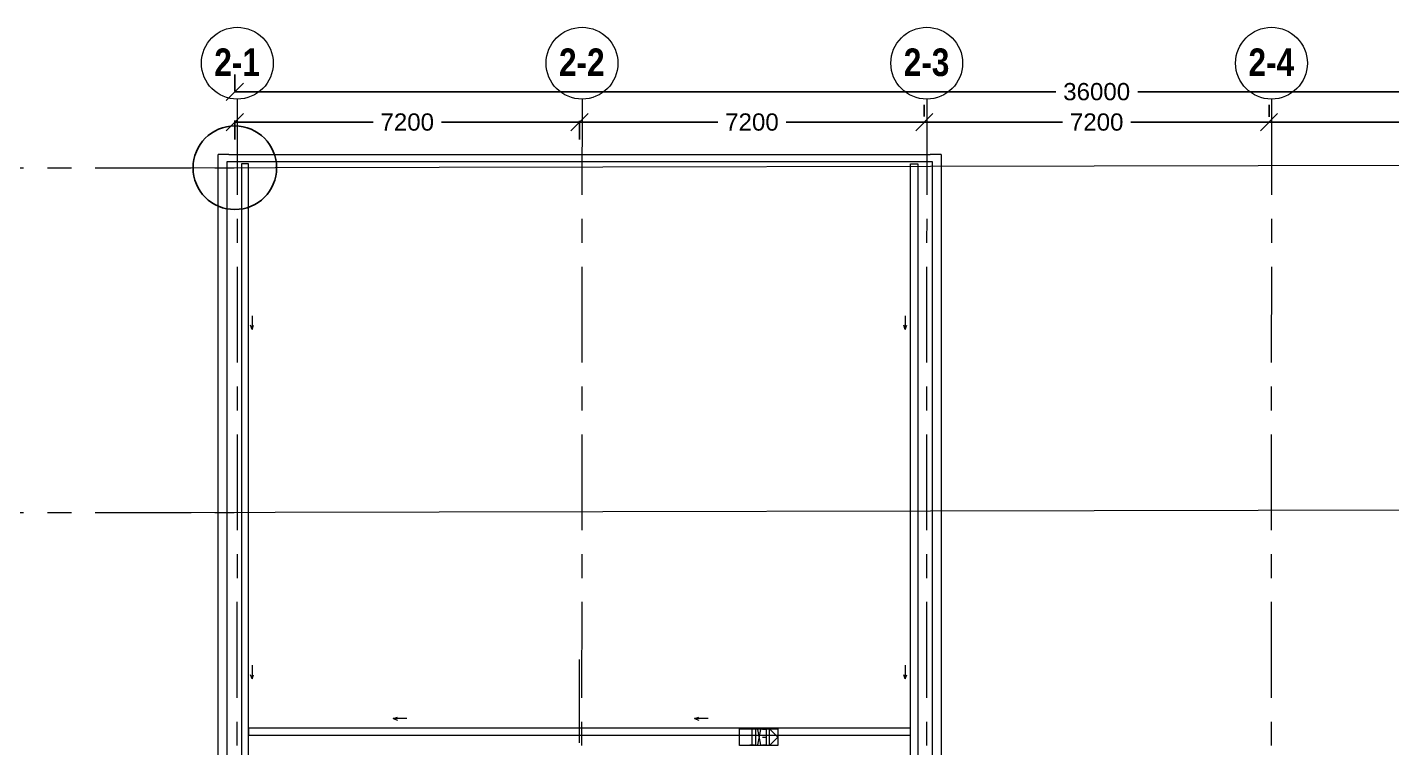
# Model space of a CAD drawing. Header units: millimetres. Extents: x -47219 to 440296, y -79832 to 7189.
# Drawn here: x 30439 to 58937, y -8134 to 6908 of the extents above; entities that cross this region are included whole.
import ezdxf

# ---------------------------------------------------------------- set-up
doc = ezdxf.new("R2010")
doc.units = ezdxf.units.MM
doc.linetypes.add('BLK_2 - 3RD STOREY  LOWER ROOF PLAN-archi clean_25 SEPT 2024$0$IDA - Grid Line', pattern=[3500, 2000, -500, 500, -500])
doc.layers.get('Defpoints').update_dxf_attribs({"color": 8, "lineweight": 9})
for name, color, linetype, lineweight in [('BLK_2 - 3RD STOREY  LOWER ROOF PLAN-archi clean_25 SEPT 2024$0$A-_DETA----_ED-1', 8, 'Continuous', 9), ('BLK_2 - 3RD STOREY  LOWER ROOF PLAN-archi clean_25 SEPT 2024$0$A-_GENM----_M-9', 8, 'Continuous', 9), ('BLK_2 - 3RD STOREY  LOWER ROOF PLAN-archi clean_25 SEPT 2024$0$A-_WALL----_E', 8, 'Continuous', 9), ('BLK_2 - 3RD STOREY  LOWER ROOF PLAN-archi clean_25 SEPT 2024$0$E-_LIGT----_E', 8, 'Continuous', 9), ('BLK_2 - 3RD STOREY  LOWER ROOF PLAN-archi clean_25 SEPT 2024$0$S-_ANOTGRID_E', 8, 'Continuous', 9), ('BLK_2 - 3RD STOREY  LOWER ROOF PLAN-archi clean_25 SEPT 2024$0$S-_ANOTGRID_E-1', 8, 'BLK_2 - 3RD STOREY  LOWER ROOF PLAN-archi clean_25 SEPT 2024$0$IDA - Grid Line', 9), ('M-_SPRKPIEX_E-', 1, 'Continuous', 30)]:
    doc.layers.add(name, color=color, linetype=linetype, lineweight=lineweight)
doc.layers.add('DIM', color=8, linetype='Continuous')
doc.styles.add('BLK_2 - 3RD STOREY  LOWER ROOF PLAN-archi clean_25 SEPT 2024$0$Arial Narrow_B', font='ARIALNB.TTF', dxfattribs={"height": 575})
doc.styles.get("Standard").update_dxf_attribs({"font": 'arial.ttf'})
doc.dimstyles.new('DIM 200', dxfattribs={"dimscale": 2000, "dimtxt": 0.18, "dimasz": 0.18, "dimexe": 0.18, "dimexo": 0.0625, "dimgap": 0.09, "dimtad": 0, "dimtih": 1, "dimtoh": 1, "dimdec": 0, "dimzin": 0, "dimdsep": 46, "dimtxsty": 'Standard', "dimblk": 'OBLIQUE', "dimcen": 0.09, "dimadec": 0, "dimazin": 0, "dimtfac": 1, "dimtdec": 0, "dimtofl": 0, "dimtmove": 0, "dimatfit": 3, "dimfxl": 1, "dimtolj": 1, "dimtzin": 0, "dimarcsym": 0})

# ---------------------------------------------------------------- blocks, each defined once
blk = doc.blocks.new('_Oblique')
at = {"color": 0, "linetype": 'ByBlock', "lineweight": -2}
blk.add_line((-0.5, -0.5), (0.5, 0.5), dxfattribs=at)
blk = doc.blocks.new('*D40')
at = {"layer": 'Defpoints', "color": 0, "transparency": 16777216}
for p in [(34775, 5085), (41975, 5079), (41975, 4928)]:
    blk.add_point(p, dxfattribs=at)
at = {"layer": 'DIM', "color": 0, "lineweight": -2, "transparency": 16777216}
for p, q in [((34775, 4960), (34775, 4568)), ((34775, 4928), (37660, 4928)), ((41975, 4928), (39090, 4928)), ((41975, 4954), (41975, 4568))]:
    blk.add_line(p, q, dxfattribs=at)
at = {"layer": 'DIM', "color": 0, "lineweight": -2, "transparency": 16777216, "xscale": 360, "yscale": 360, "zscale": 360, "rotation": 180}
blk.add_blockref('_Oblique', (34775, 4928), dxfattribs=at)
at = {"layer": 'DIM', "color": 0, "lineweight": -2, "transparency": 16777216, "xscale": 360, "yscale": 360, "zscale": 360}
blk.add_blockref('_Oblique', (41975, 4928), dxfattribs=at)
at = {"layer": 'DIM', "color": 0, "transparency": 16777216, "insert": (38375, 4928), "char_height": 360, "attachment_point": 5}
blk.add_mtext('\\A1;7200', dxfattribs=at)
blk = doc.blocks.new('*D41')
at = {"layer": 'Defpoints', "color": 0, "transparency": 16777216}
for p in [(41975, 5079), (49175, 4928), (49175, 4920)]:
    blk.add_point(p, dxfattribs=at)
at = {"layer": 'DIM', "color": 0, "lineweight": -2, "transparency": 16777216}
for p, q in [((49175, 5045), (49175, 5288)), ((41975, 4954), (41975, 4568)), ((41975, 4928), (44859, 4928)), ((49175, 4928), (46290, 4928))]:
    blk.add_line(p, q, dxfattribs=at)
at = {"layer": 'DIM', "color": 0, "lineweight": -2, "transparency": 16777216, "xscale": 360, "yscale": 360, "zscale": 360, "rotation": 180}
blk.add_blockref('_Oblique', (41975, 4928), dxfattribs=at)
at = {"layer": 'DIM', "color": 0, "lineweight": -2, "transparency": 16777216, "xscale": 360, "yscale": 360, "zscale": 360}
blk.add_blockref('_Oblique', (49175, 4928), dxfattribs=at)
at = {"layer": 'DIM', "color": 0, "transparency": 16777216, "insert": (45575, 4928), "char_height": 360, "attachment_point": 5}
blk.add_mtext('\\A1;7200', dxfattribs=at)
blk = doc.blocks.new('*D42')
at = {"layer": 'Defpoints', "color": 0, "transparency": 16777216}
for p in [(49175, 4920), (56375, 4928), (56375, 4914)]:
    blk.add_point(p, dxfattribs=at)
at = {"layer": 'DIM', "color": 0, "lineweight": -2, "transparency": 16777216}
for p, q in [((49175, 5045), (49175, 5288)), ((56375, 5039), (56375, 5288)), ((49175, 4928), (52059, 4928)), ((56375, 4928), (53490, 4928))]:
    blk.add_line(p, q, dxfattribs=at)
at = {"layer": 'DIM', "color": 0, "lineweight": -2, "transparency": 16777216, "xscale": 360, "yscale": 360, "zscale": 360, "rotation": 180}
blk.add_blockref('_Oblique', (49175, 4928), dxfattribs=at)
at = {"layer": 'DIM', "color": 0, "lineweight": -2, "transparency": 16777216, "xscale": 360, "yscale": 360, "zscale": 360}
blk.add_blockref('_Oblique', (56375, 4928), dxfattribs=at)
at = {"layer": 'DIM', "color": 0, "transparency": 16777216, "insert": (52775, 4928), "char_height": 360, "attachment_point": 5}
blk.add_mtext('\\A1;7200', dxfattribs=at)
blk = doc.blocks.new('*D43')
at = {"layer": 'Defpoints', "color": 0, "transparency": 16777216}
for p in [(56375, 4914), (63575, 4928), (63575, 4908)]:
    blk.add_point(p, dxfattribs=at)
at = {"layer": 'DIM', "color": 0, "lineweight": -2, "transparency": 16777216}
for p, q in [((56375, 5039), (56375, 5288)), ((63575, 5033), (63575, 5288)), ((56375, 4928), (59259, 4928)), ((63575, 4928), (60690, 4928))]:
    blk.add_line(p, q, dxfattribs=at)
at = {"layer": 'DIM', "color": 0, "lineweight": -2, "transparency": 16777216, "xscale": 360, "yscale": 360, "zscale": 360, "rotation": 180}
blk.add_blockref('_Oblique', (56375, 4928), dxfattribs=at)
at = {"layer": 'DIM', "color": 0, "lineweight": -2, "transparency": 16777216, "xscale": 360, "yscale": 360, "zscale": 360}
blk.add_blockref('_Oblique', (63575, 4928), dxfattribs=at)
at = {"layer": 'DIM', "color": 0, "transparency": 16777216, "insert": (59975, 4928), "char_height": 360, "attachment_point": 5}
blk.add_mtext('\\A1;7200', dxfattribs=at)
blk = doc.blocks.new('*D45')
at = {"layer": 'Defpoints', "color": 0, "transparency": 16777216}
for p in [(34775, 5447), (70775, 5563), (70775, 5447)]:
    blk.add_point(p, dxfattribs=at)
at = {"layer": 'DIM', "color": 0, "lineweight": -2, "transparency": 16777216}
for p, q in [((34775, 5572), (34775, 5923)), ((70775, 5572), (70775, 5923)), ((34775, 5563), (51919, 5563)), ((70775, 5563), (53632, 5563))]:
    blk.add_line(p, q, dxfattribs=at)
at = {"layer": 'DIM', "color": 0, "lineweight": -2, "transparency": 16777216, "xscale": 360, "yscale": 360, "zscale": 360, "rotation": 180}
blk.add_blockref('_Oblique', (34775, 5563), dxfattribs=at)
at = {"layer": 'DIM', "color": 0, "lineweight": -2, "transparency": 16777216, "xscale": 360, "yscale": 360, "zscale": 360}
blk.add_blockref('_Oblique', (70775, 5563), dxfattribs=at)
at = {"layer": 'DIM', "color": 0, "transparency": 16777216, "insert": (52775, 5563), "char_height": 360, "attachment_point": 5}
blk.add_mtext('\\A1;36000', dxfattribs=at)
blk = doc.blocks.new('BLK_2 - 3RD STOREY  LOWER ROOF PLAN-archi clean_25 SEPT 2024$0$Grid - 3_0mm Dia-3628821-BLK 2 LOWER ROOF PLAN')
at = {"layer": 'BLK_2 - 3RD STOREY  LOWER ROOF PLAN-archi clean_25 SEPT 2024$0$S-_ANOTGRID_E'}
blk.add_circle((0, 0), 3, dxfattribs=at)
blk = doc.blocks.new('BLK_2 - 3RD STOREY  LOWER ROOF PLAN-archi clean_25 SEPT 2024$0$IDA - Exit Sign - IDA - Exit Sign - Left Side-3528542-BLK 2 LOWER ROOF PLAN')
at = {"layer": 'BLK_2 - 3RD STOREY  LOWER ROOF PLAN-archi clean_25 SEPT 2024$0$A-_DETA----_ED-1'}
for p, q in [((-164, -365), (-164, -683)), ((-84, -365), (-164, -365)), ((-84, -525), (-164, -525)), ((-49, -363), (14, -688)), ((14, -363), (-49, -688)), ((55, -363), (55, -688)), ((185, -365), (85, -365)), ((135, -365), (135, -688)), ((-164, -683), (-84, -683))]:
    blk.add_line(p, q, dxfattribs=at)
at = {"layer": 'BLK_2 - 3RD STOREY  LOWER ROOF PLAN-archi clean_25 SEPT 2024$0$E-_LIGT----_E'}
for p, q in [((-400, -525), (-225, -350)), ((-400, -700), (-400, -350)), ((-400, -350), (400, -350)), ((-225, -700), (-400, -525)), ((-225, -350), (-225, -700)), ((400, -350), (400, -700)), ((400, -700), (-400, -700))]:
    blk.add_line(p, q, dxfattribs=at)
blk = doc.blocks.new('BLK_2 - 3RD STOREY  LOWER ROOF PLAN-archi clean_25 SEPT 2024$0$blk2 drain arrow - blk2 drain arrow-4025471-BLK2 LOWER ROOF RAIN WATER DOWN PIPE')
at = {"layer": 'BLK_2 - 3RD STOREY  LOWER ROOF PLAN-archi clean_25 SEPT 2024$0$A-_GENM----_M-9'}
for p, q in [((-285, 0), (-198, 32)), ((0, 0), (-285, 0)), ((-285, 0), (-198, -32))]:
    blk.add_line(p, q, dxfattribs=at)
blk = doc.blocks.new('BLK_2 - 3RD STOREY  LOWER ROOF PLAN-archi clean_25 SEPT 2024')
at = {"layer": 'BLK_2 - 3RD STOREY  LOWER ROOF PLAN-archi clean_25 SEPT 2024$0$A-_WALL----_E'}
for p, q in [((-99117, -38752), (-59522, -38673)), ((-96895, -118227), (-96895, -38477)), ((-96670, -38477), (-96895, -38477)), ((-96715, -38627), (-96715, -118077)), ((-81975, -38627), (-96715, -38627)), ((-96670, -38477), (-82020, -38477)), ((-81795, -38477), (-82020, -38477)), ((-81975, -57202), (-81975, -38627)), ((-81795, -38477), (-81795, -57052)), ((-96184, -41844), (-96184, -42129)), ((-82541, -41844), (-82541, -42129)), ((-96184, -42129), (-96215, -42042)), ((-96184, -42129), (-96152, -42042)), ((-82541, -42129), (-82572, -42042)), ((-82541, -42129), (-82509, -42042)), ((-99117, -45952), (-59522, -45873)), ((-96184, -49141), (-96184, -49426)), ((-89345, -50757), (-89345, -49022)), ((-82541, -49141), (-82541, -49426)), ((-96184, -49426), (-96215, -49340)), ((-96184, -49426), (-96152, -49340)), ((-82541, -49426), (-82572, -49340)), ((-82541, -49426), (-82509, -49340)), ((-93234, -50255), (-93148, -50223)), ((-93234, -50255), (-93148, -50286)), ((-92949, -50255), (-93234, -50255)), ((-86941, -50255), (-86855, -50223)), ((-86941, -50255), (-86855, -50286)), ((-86656, -50255), (-86941, -50255))]:
    blk.add_line(p, q, dxfattribs=at)
for points in [[(-96258, -118021), (-96258, -38671), (-96408, -38671), (-96408, -118021)], [(-82432, -57202), (-82432, -38671), (-82282, -38671), (-82282, -57202)], [(-96258, -50602), (-82432, -50602), (-82432, -50452), (-96258, -50452)]]:
    blk.add_lwpolyline(points, close=True, dxfattribs=at)
at = {"layer": 'BLK_2 - 3RD STOREY  LOWER ROOF PLAN-archi clean_25 SEPT 2024$0$S-_ANOTGRID_E-1'}
for p, q in [((-96493, -37319), (-96545, -122559)), ((-89293, -37319), (-89345, -122559)), ((-82093, -37319), (-82145, -122559)), ((-74893, -37319), (-74945, -122559)), ((-141459, -38752), (-96555, -38752)), ((-141459, -45952), (-96555, -45952))]:
    blk.add_line(p, q, dxfattribs=at)
at = {"layer": 'BLK_2 - 3RD STOREY  LOWER ROOF PLAN-archi clean_25 SEPT 2024$0$A-_WALL----_E', "xscale": -1, "rotation": 270}
for p in [(-96184, -41844), (-82541, -41844), (-96184, -49141), (-82541, -49141)]:
    blk.add_blockref('BLK_2 - 3RD STOREY  LOWER ROOF PLAN-archi clean_25 SEPT 2024$0$blk2 drain arrow - blk2 drain arrow-4025471-BLK2 LOWER ROOF RAIN WATER DOWN PIPE', p, dxfattribs=at)
at = {"layer": 'BLK_2 - 3RD STOREY  LOWER ROOF PLAN-archi clean_25 SEPT 2024$0$A-_WALL----_E'}
for p in [(-92949, -50255), (-86656, -50255)]:
    blk.add_blockref('BLK_2 - 3RD STOREY  LOWER ROOF PLAN-archi clean_25 SEPT 2024$0$blk2 drain arrow - blk2 drain arrow-4025471-BLK2 LOWER ROOF RAIN WATER DOWN PIPE', p, dxfattribs=at)
at = {"layer": 'BLK_2 - 3RD STOREY  LOWER ROOF PLAN-archi clean_25 SEPT 2024$0$A-_WALL----_E', "rotation": 180}
blk.add_blockref('BLK_2 - 3RD STOREY  LOWER ROOF PLAN-archi clean_25 SEPT 2024$0$IDA - Exit Sign - IDA - Exit Sign - Left Side-3528542-BLK 2 LOWER ROOF PLAN', (-85605, -51166), dxfattribs=at)
at = {"layer": 'BLK_2 - 3RD STOREY  LOWER ROOF PLAN-archi clean_25 SEPT 2024$0$S-_ANOTGRID_E', "xscale": 249.9999999999999, "yscale": 249.9999999999999, "zscale": 249.9999999999999, "rotation": 180}
for p in [(-96493, -36569), (-89293, -36569), (-82093, -36569), (-74893, -36569)]:
    blk.add_blockref('BLK_2 - 3RD STOREY  LOWER ROOF PLAN-archi clean_25 SEPT 2024$0$Grid - 3_0mm Dia-3628821-BLK 2 LOWER ROOF PLAN', p, dxfattribs=at)
at = {"layer": 'BLK_2 - 3RD STOREY  LOWER ROOF PLAN-archi clean_25 SEPT 2024$0$S-_ANOTGRID_E', "char_height": 575, "width": 1142.4, "attachment_point": 1, "style": 'BLK_2 - 3RD STOREY  LOWER ROOF PLAN-archi clean_25 SEPT 2024$0$Arial Narrow_B'}
for s, insert in [('2-1', (-96973, -36261)), ('2-2', (-89773, -36261)), ('2-3', (-82573, -36261)), ('2-4', (-75373, -36261))]:
    blk.add_mtext(s, dxfattribs=dict(at, insert=insert))

msp = doc.modelspace()

# ---------------------------------------------------------------- linework, layer by layer
at = {"layer": 'DIM'}
msp.add_circle((34774, 3975.3), 872.3, dxfattribs=at)

# ---------------------------------------------------------------- block references
at = {"layer": 'M-_SPRKPIEX_E-'}
msp.add_blockref('BLK_2 - 3RD STOREY  LOWER ROOF PLAN-archi clean_25 SEPT 2024', (131318.5, 42727.7), dxfattribs=at)

# ---------------------------------------------------------------- dimensions: what is measured, and where the dimension line sits
at = {"layer": 'DIM'}
for base, p1, p2, picture, middle in [((70775.3, 5562.8), (34775.3, 5446.9), (70775.3, 5446.9), '*D45', (52775.3, 5562.8)), ((41975, 4927.9), (34775, 5085), (41975, 5078.7), '*D40', (38375, 4927.9))]:
    dim = msp.add_linear_dim(base=base, p1=p1, p2=p2, dimstyle='DIM 200', dxfattribs=at)
    dim.commit()
    dim.dimension.update_dxf_attribs({"geometry": picture, "text_midpoint": middle})
for base, p1, p2, picture, middle in [((49174.8, 4927.9), (41975, 5078.7), (49174.8, 4920.5), '*D41', (45574.9, 4927.9)), ((56374.8, 4927.9), (49174.8, 4920.5), (56374.8, 4914.2), '*D42', (52774.8, 4927.9)), ((63574.8, 4927.9), (56374.8, 4914.2), (63574.8, 4907.9), '*D43', (59974.8, 4927.9))]:
    dim = msp.add_linear_dim(base=base, p1=p1, p2=p2, dimstyle='DIM 200', override={"dimtmove": 1}, dxfattribs=at)
    dim.commit()
    dim.dimension.update_dxf_attribs({"geometry": picture, "text_midpoint": middle})

doc.saveas('drawing.dxf')
